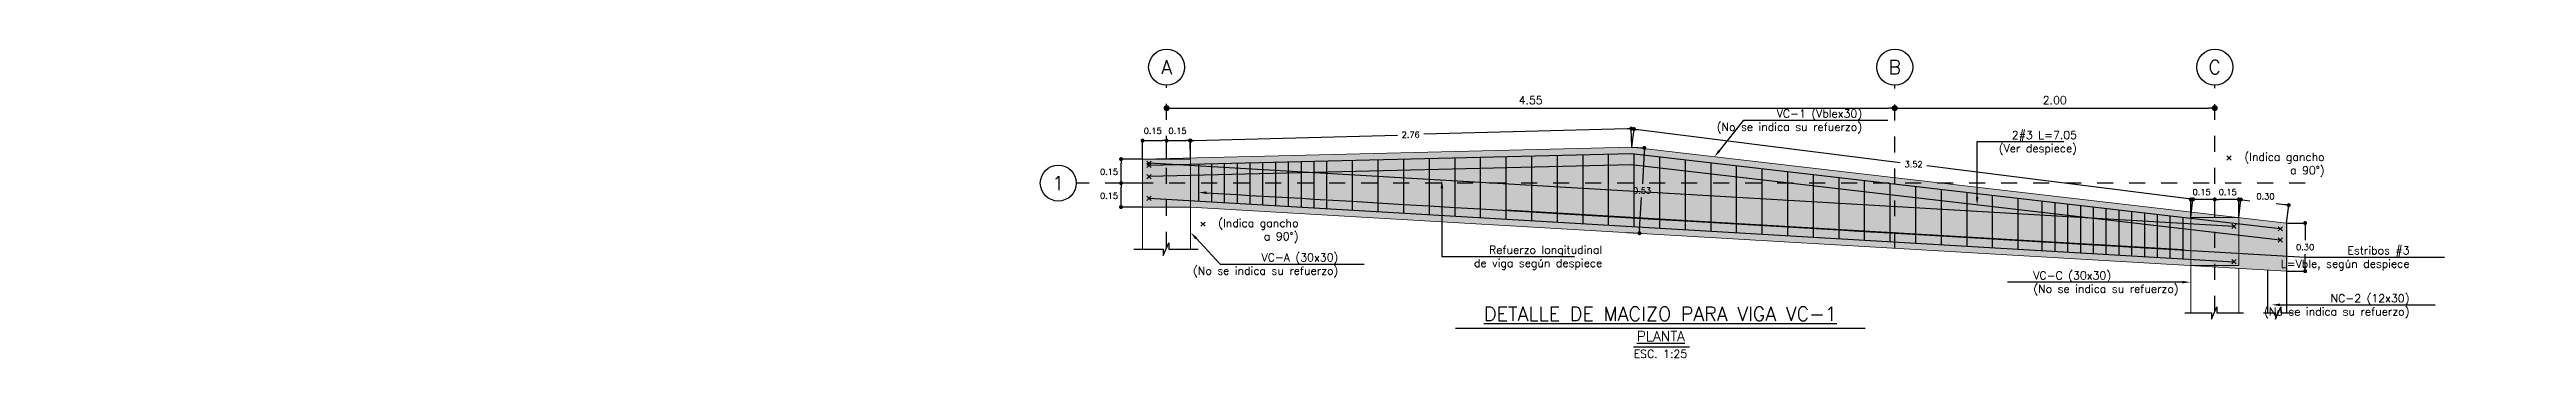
# Model space of a CAD drawing. Header units: millimetres. Extents: x -40 to 125, y -10 to 43.
# Drawn here: x 93.09 to 108.48, y 31.04 to 32.98 of the extents above; entities that cross this region are included whole.
import ezdxf
from ezdxf import colors
from ezdxf.entities.mleader import LeaderData, LeaderLine
from ezdxf.enums import TextEntityAlignment as Align
from ezdxf.math import Vec2, Vec3

# ---------------------------------------------------------------- set-up
doc = ezdxf.new("R2010")
doc.units = ezdxf.units.MM
doc.header["$LTSCALE"] = 0.01
doc.header["$PDMODE"] = 3
doc.linetypes.add('DASHDOT', pattern=[1, 0.5, -0.25, 0, -0.25])
for name, color, linetype in [('FC_CIRCULO DE EJES', 3, 'Continuous'), ('FC_COTAS', 1, 'Continuous'), ('FC_COTAS @ 25', 1, 'Continuous'), ('FC_COTAS EJES', 1, 'Continuous'), ('FC_COTAS EJES @ 25', 1, 'Continuous'), ('FC_EJES', 1, 'DASHDOT'), ('FC_ESTRIBOS', 3, 'Continuous'), ('FC_HATCH 254', 254, 'Continuous'), ('FC_HATCH COLUMNAS', 253, 'Continuous'), ('FC_LINEA CORTE', 1, 'Continuous'), ('FC_NERVIOS', 3, 'Continuous'), ('FC_R-140', 2, 'Continuous'), ('FC_R-175', 5, 'Continuous'), ('FC_R-200', 5, 'Continuous'), ('FC_R-60 @ 25', 11, 'Continuous'), ('FC_R-80', 11, 'Continuous'), ('FC_REFUERZO', 5, 'Continuous'), ('FC_REFUERZO 2', 1, 'Continuous')]:
    doc.layers.add(name, color=color, linetype=linetype)
doc.layers.add('FC_COLUMNAS', color=5, linetype='Continuous', lineweight=15)
doc.layers.add('FC_VIGAS', color=2, linetype='Continuous', lineweight=0)
doc.styles.add('FC_TEXT', font='romans.shx', dxfattribs={"height": 0.002})
doc.styles.add('FC_TEXT1', font='romans.shx')
doc.dimstyles.new('FC_COTAS', dxfattribs={"dimtxt": 0.0015, "dimasz": 0.001, "dimexe": 0, "dimexo": 0, "dimgap": 0.001, "dimtad": 1, "dimtih": 1, "dimtoh": 1, "dimzin": 0, "dimdsep": 46, "dimtxsty": 'FC_TEXT1', "dimblk": 'DOT', "dimcen": 0.09, "dimclrd": 256, "dimclre": 256, "dimclrt": 256, "dimadec": 0, "dimazin": 0, "dimtfac": 1, "dimtix": 1, "dimtmove": 2, "dimatfit": 3, "dimfxl": 1.002, "dimtolj": 1, "dimtzin": 0, "dimlwd": -1, "dimarcsym": 0})
doc.dimstyles.new('FC_COTAS EJES', dxfattribs={"dimtxt": 0.002, "dimasz": 0.0015, "dimexe": 0, "dimexo": 0, "dimgap": 0.001, "dimtad": 1, "dimtih": 1, "dimtoh": 1, "dimzin": 0, "dimdsep": 46, "dimtxsty": 'FC_TEXT1', "dimblk": 'DOT', "dimcen": 0.09, "dimclrd": 256, "dimclre": 256, "dimclrt": 256, "dimadec": 0, "dimazin": 0, "dimtfac": 1, "dimtix": 1, "dimtmove": 2, "dimatfit": 3, "dimfxl": 1.002, "dimtolj": 1, "dimtzin": 0, "dimlwd": -1, "dimarcsym": 0})

# ---------------------------------------------------------------- blocks, each defined once
blk = doc.blocks.new('_Dot')
at = {"color": 0, "linetype": 'ByBlock', "lineweight": -2}
blk.add_line((-0.5, 0), (-1, 0), dxfattribs=at)
at = {"color": 0, "linetype": 'ByBlock', "const_width": 0.5}
blk.add_lwpolyline([(-0.25, 0, 1), (0.25, 0, 1)], format="xyb", close=True, dxfattribs=at)
blk = doc.blocks.new('*D426')
at = {"layer": 'Defpoints', "color": 0, "ltscale": 0.6, "transparency": 16777216}
for p in [(99.786, 32.138), (99.921, 32.138), (99.921, 31.988)]:
    blk.add_point(p, dxfattribs=at)
at = {"layer": 'FC_COTAS', "lineweight": -2, "ltscale": 0.6, "transparency": 16777216}
for p, q in [((99.921, 32.138), (99.786, 32.138)), ((99.921, 31.988), (99.786, 31.988))]:
    blk.add_line(p, q, dxfattribs=at)
at = {"layer": 'FC_COTAS', "ltscale": 0.6, "transparency": 16777216}
blk.add_line((99.786, 32.013), (99.786, 32.113), dxfattribs=at)
at = {"layer": 'FC_COTAS', "ltscale": 0.6, "transparency": 16777216, "xscale": 0.025, "yscale": 0.025, "zscale": 0.025}
for p, rotation in [((99.786, 32.138), 90), ((99.786, 31.988), 270)]:
    blk.add_blockref('_Dot', p, dxfattribs=dict(at, rotation=rotation))
at = {"layer": 'FC_COTAS', "ltscale": 0.6, "transparency": 16777216, "insert": (99.711, 32.059), "char_height": 0.0375, "attachment_point": 5, "style": 'FC_TEXT1'}
blk.add_mtext('\\A1;0.15', dxfattribs=at)
blk = doc.blocks.new('*D425')
at = {"layer": 'Defpoints', "color": 0, "ltscale": 0.6, "transparency": 16777216}
for p in [(99.786, 32.288), (99.921, 32.288), (99.921, 32.138)]:
    blk.add_point(p, dxfattribs=at)
at = {"layer": 'FC_COTAS', "lineweight": -2, "ltscale": 0.6, "transparency": 16777216}
for p, q in [((99.921, 32.288), (99.786, 32.288)), ((99.921, 32.138), (99.786, 32.138))]:
    blk.add_line(p, q, dxfattribs=at)
at = {"layer": 'FC_COTAS', "ltscale": 0.6, "transparency": 16777216}
blk.add_line((99.786, 32.163), (99.786, 32.263), dxfattribs=at)
at = {"layer": 'FC_COTAS', "ltscale": 0.6, "transparency": 16777216, "xscale": 0.025, "yscale": 0.025, "zscale": 0.025}
for p, rotation in [((99.786, 32.288), 90), ((99.786, 32.138), 270)]:
    blk.add_blockref('_Dot', p, dxfattribs=dict(at, rotation=rotation))
at = {"layer": 'FC_COTAS', "ltscale": 0.6, "transparency": 16777216, "insert": (99.711, 32.209), "char_height": 0.0375, "attachment_point": 5, "style": 'FC_TEXT1'}
blk.add_mtext('\\A1;0.15', dxfattribs=at)
blk = doc.blocks.new('*D424')
at = {"layer": 'Defpoints', "color": 0, "ltscale": 0.6, "transparency": 16777216}
for p in [(100.071, 32.404), (99.921, 32.288), (100.071, 32.288)]:
    blk.add_point(p, dxfattribs=at)
at = {"layer": 'FC_COTAS', "lineweight": -2, "ltscale": 0.6, "transparency": 16777216}
for p, q in [((99.921, 32.288), (99.921, 32.404)), ((100.071, 32.288), (100.071, 32.404))]:
    blk.add_line(p, q, dxfattribs=at)
at = {"layer": 'FC_COTAS', "ltscale": 0.6, "transparency": 16777216}
blk.add_line((99.946, 32.404), (100.046, 32.404), dxfattribs=at)
at = {"layer": 'FC_COTAS', "ltscale": 0.6, "transparency": 16777216, "xscale": 0.025, "yscale": 0.025, "zscale": 0.025, "rotation": 180}
blk.add_blockref('_Dot', (99.921, 32.404), dxfattribs=at)
at = {"layer": 'FC_COTAS', "ltscale": 0.6, "transparency": 16777216, "xscale": 0.025, "yscale": 0.025, "zscale": 0.025}
blk.add_blockref('_Dot', (100.071, 32.404), dxfattribs=at)
at = {"layer": 'FC_COTAS', "ltscale": 0.6, "transparency": 16777216, "insert": (99.984, 32.465), "char_height": 0.0375, "attachment_point": 5, "style": 'FC_TEXT1'}
blk.add_mtext('\\A1;0.15', dxfattribs=at)
blk = doc.blocks.new('*D423')
at = {"layer": 'Defpoints', "color": 0, "ltscale": 0.6, "transparency": 16777216}
for p in [(100.221, 32.404), (100.071, 32.288), (100.221, 32.288)]:
    blk.add_point(p, dxfattribs=at)
at = {"layer": 'FC_COTAS', "lineweight": -2, "ltscale": 0.6, "transparency": 16777216}
for p, q in [((100.071, 32.288), (100.071, 32.404)), ((100.221, 32.288), (100.221, 32.404))]:
    blk.add_line(p, q, dxfattribs=at)
at = {"layer": 'FC_COTAS', "ltscale": 0.6, "transparency": 16777216}
blk.add_line((100.096, 32.404), (100.196, 32.404), dxfattribs=at)
at = {"layer": 'FC_COTAS', "ltscale": 0.6, "transparency": 16777216, "xscale": 0.025, "yscale": 0.025, "zscale": 0.025, "rotation": 180}
blk.add_blockref('_Dot', (100.071, 32.404), dxfattribs=at)
at = {"layer": 'FC_COTAS', "ltscale": 0.6, "transparency": 16777216, "xscale": 0.025, "yscale": 0.025, "zscale": 0.025}
blk.add_blockref('_Dot', (100.221, 32.404), dxfattribs=at)
at = {"layer": 'FC_COTAS', "ltscale": 0.6, "transparency": 16777216, "insert": (100.139, 32.465), "char_height": 0.0375, "attachment_point": 5, "style": 'FC_TEXT1'}
blk.add_mtext('\\A1;0.15', dxfattribs=at)
blk = doc.blocks.new('*D422')
at = {"layer": 'Defpoints', "color": 0, "ltscale": 0.6, "transparency": 16777216}
for p in [(102.975, 32.479), (102.978, 32.362), (100.221, 32.288)]:
    blk.add_point(p, dxfattribs=at)
at = {"layer": 'FC_COTAS', "ltscale": 0.6, "transparency": 16777216}
for p, q in [((102.95, 32.478), (101.678, 32.444)), ((100.242, 32.405), (101.514, 32.439))]:
    blk.add_line(p, q, dxfattribs=at)
at = {"layer": 'FC_COTAS', "lineweight": -2, "ltscale": 0.6, "transparency": 16777216}
for p, q in [((102.978, 32.362), (102.975, 32.479)), ((100.221, 32.288), (100.217, 32.404))]:
    blk.add_line(p, q, dxfattribs=at)
at = {"layer": 'FC_COTAS', "ltscale": 0.6, "transparency": 16777216, "xscale": 0.025, "yscale": 0.025, "zscale": 0.025}
for p, rotation in [((102.975, 32.479), 1.546027112515718), ((100.217, 32.404), 181.5460271125157)]:
    blk.add_blockref('_Dot', p, dxfattribs=dict(at, rotation=rotation))
at = {"layer": 'FC_COTAS', "ltscale": 0.6, "transparency": 16777216, "insert": (101.596, 32.441), "char_height": 0.0375, "attachment_point": 5, "style": 'FC_TEXT1'}
blk.add_mtext('\\A1;2.76', dxfattribs=at)
blk = doc.blocks.new('*D421')
at = {"layer": 'Defpoints', "color": 0, "ltscale": 0.6, "transparency": 16777216}
for p in [(102.978, 32.362), (106.485, 32.036), (106.471, 31.922)]:
    blk.add_point(p, dxfattribs=at)
at = {"layer": 'FC_COTAS', "lineweight": -2, "ltscale": 0.6, "transparency": 16777216}
for p, q in [((102.978, 32.362), (102.992, 32.476)), ((106.471, 31.922), (106.485, 32.036))]:
    blk.add_line(p, q, dxfattribs=at)
at = {"layer": 'FC_COTAS', "ltscale": 0.6, "transparency": 16777216}
for p, q in [((103.017, 32.473), (104.656, 32.267)), ((106.46, 32.04), (104.821, 32.246))]:
    blk.add_line(p, q, dxfattribs=at)
at = {"layer": 'FC_COTAS', "ltscale": 0.6, "transparency": 16777216, "xscale": 0.025, "yscale": 0.025, "zscale": 0.025}
for p, rotation in [((102.992, 32.476), 172.8183313335483), ((106.485, 32.036), 352.8183313335483)]:
    blk.add_blockref('_Dot', p, dxfattribs=dict(at, rotation=rotation))
at = {"layer": 'FC_COTAS', "ltscale": 0.6, "transparency": 16777216, "insert": (104.739, 32.256), "char_height": 0.0375, "attachment_point": 5, "style": 'FC_TEXT1'}
blk.add_mtext('\\A1;3.52', dxfattribs=at)
blk = doc.blocks.new('*D420')
at = {"layer": 'Defpoints', "color": 0, "ltscale": 0.6, "transparency": 16777216}
for p in [(106.621, 32.036), (106.621, 31.922), (106.771, 31.922)]:
    blk.add_point(p, dxfattribs=at)
at = {"layer": 'FC_COTAS', "lineweight": -2, "ltscale": 0.6, "transparency": 16777216}
for p, q in [((106.621, 31.922), (106.621, 32.036)), ((106.771, 31.922), (106.771, 32.036))]:
    blk.add_line(p, q, dxfattribs=at)
at = {"layer": 'FC_COTAS', "ltscale": 0.6, "transparency": 16777216}
blk.add_line((106.746, 32.036), (106.646, 32.036), dxfattribs=at)
at = {"layer": 'FC_COTAS', "ltscale": 0.6, "transparency": 16777216, "xscale": 0.025, "yscale": 0.025, "zscale": 0.025, "rotation": 180}
blk.add_blockref('_Dot', (106.621, 32.036), dxfattribs=at)
at = {"layer": 'FC_COTAS', "ltscale": 0.6, "transparency": 16777216, "xscale": 0.025, "yscale": 0.025, "zscale": 0.025}
blk.add_blockref('_Dot', (106.771, 32.036), dxfattribs=at)
at = {"layer": 'FC_COTAS', "ltscale": 0.6, "transparency": 16777216, "insert": (106.702, 32.082), "char_height": 0.0375, "attachment_point": 5, "style": 'FC_TEXT1'}
blk.add_mtext('\\A1;0.15', dxfattribs=at)
blk = doc.blocks.new('*D419')
at = {"layer": 'Defpoints', "color": 0, "ltscale": 0.6, "transparency": 16777216}
for p in [(106.471, 32.036), (106.471, 31.922), (106.621, 31.922)]:
    blk.add_point(p, dxfattribs=at)
at = {"layer": 'FC_COTAS', "lineweight": -2, "ltscale": 0.6, "transparency": 16777216}
for p, q in [((106.471, 31.922), (106.471, 32.036)), ((106.621, 31.922), (106.621, 32.036))]:
    blk.add_line(p, q, dxfattribs=at)
at = {"layer": 'FC_COTAS', "ltscale": 0.6, "transparency": 16777216}
blk.add_line((106.596, 32.036), (106.496, 32.036), dxfattribs=at)
at = {"layer": 'FC_COTAS', "ltscale": 0.6, "transparency": 16777216, "xscale": 0.025, "yscale": 0.025, "zscale": 0.025, "rotation": 180}
blk.add_blockref('_Dot', (106.471, 32.036), dxfattribs=at)
at = {"layer": 'FC_COTAS', "ltscale": 0.6, "transparency": 16777216, "xscale": 0.025, "yscale": 0.025, "zscale": 0.025}
blk.add_blockref('_Dot', (106.621, 32.036), dxfattribs=at)
at = {"layer": 'FC_COTAS', "ltscale": 0.6, "transparency": 16777216, "insert": (106.539, 32.082), "char_height": 0.0375, "attachment_point": 5, "style": 'FC_TEXT1'}
blk.add_mtext('\\A1;0.15', dxfattribs=at)
blk = doc.blocks.new('*D418')
at = {"layer": 'Defpoints', "color": 0, "ltscale": 0.6, "transparency": 16777216}
for p in [(106.771, 31.922), (107.07, 31.888), (107.083, 32)]:
    blk.add_point(p, dxfattribs=at)
at = {"layer": 'FC_COTAS', "lineweight": -2, "ltscale": 0.6, "transparency": 16777216}
for p, q in [((106.771, 31.922), (106.784, 32.035)), ((107.07, 31.888), (107.083, 32))]:
    blk.add_line(p, q, dxfattribs=at)
at = {"layer": 'FC_COTAS', "ltscale": 0.6, "transparency": 16777216}
for p, q in [((106.808, 32.032), (106.84, 32.028)), ((107.059, 32.003), (107.005, 32.009))]:
    blk.add_line(p, q, dxfattribs=at)
at = {"layer": 'FC_COTAS', "ltscale": 0.6, "transparency": 16777216, "xscale": 0.025, "yscale": 0.025, "zscale": 0.025}
for p, rotation in [((106.784, 32.035), 173.4201966135712), ((107.083, 32), 353.4201966135712)]:
    blk.add_blockref('_Dot', p, dxfattribs=dict(at, rotation=rotation))
at = {"layer": 'FC_COTAS', "ltscale": 0.6, "transparency": 16777216, "insert": (106.938, 32.055), "char_height": 0.0375, "attachment_point": 5, "style": 'FC_TEXT1'}
blk.add_mtext('\\A1;0.30', dxfattribs=at)
blk = doc.blocks.new('*D417')
at = {"layer": 'Defpoints', "color": 0, "ltscale": 0.6, "transparency": 16777216}
for p in [(107.07, 31.888), (107.186, 31.888), (107.07, 31.587)]:
    blk.add_point(p, dxfattribs=at)
at = {"layer": 'FC_COTAS', "lineweight": -2, "ltscale": 0.6, "transparency": 16777216}
for p, q in [((107.07, 31.888), (107.186, 31.888)), ((107.07, 31.587), (107.186, 31.587))]:
    blk.add_line(p, q, dxfattribs=at)
at = {"layer": 'FC_COTAS', "ltscale": 0.6, "transparency": 16777216}
for p, q in [((107.186, 31.863), (107.186, 31.781)), ((107.186, 31.612), (107.186, 31.694))]:
    blk.add_line(p, q, dxfattribs=at)
at = {"layer": 'FC_COTAS', "ltscale": 0.6, "transparency": 16777216, "xscale": 0.025, "yscale": 0.025, "zscale": 0.025}
for p, rotation in [((107.186, 31.888), 90), ((107.186, 31.587), 270)]:
    blk.add_blockref('_Dot', p, dxfattribs=dict(at, rotation=rotation))
at = {"layer": 'FC_COTAS', "ltscale": 0.6, "transparency": 16777216, "insert": (107.186, 31.737), "char_height": 0.0375, "attachment_point": 5, "style": 'FC_TEXT1'}
blk.add_mtext('\\A1;0.30', dxfattribs=at)
blk = doc.blocks.new('FC_B_Eje')
at = {"layer": 'FC_CIRCULO DE EJES', "ltscale": 1.5}
blk.add_circle((0, 0), 0.0045, dxfattribs=at)
at = {"ltscale": 1.5, "style": 'FC_TEXT1'}
blk.add_attdef('EJE', text='', height=0.0035, dxfattribs=at).set_placement((0, 0), align=Align.MIDDLE_CENTER)
blk = doc.blocks.new('*D427')
at = {"layer": 'Defpoints', "color": 0, "ltscale": 0.6, "transparency": 16777216}
for p in [(100.071, 32.607), (104.621, 32.607), (104.621, 32.607)]:
    blk.add_point(p, dxfattribs=at)
at = {"layer": 'FC_COTAS EJES', "ltscale": 0.6, "transparency": 16777216}
blk.add_line((100.108, 32.607), (104.583, 32.607), dxfattribs=at)
at = {"layer": 'FC_COTAS EJES', "ltscale": 0.6, "transparency": 16777216, "xscale": 0.0375, "yscale": 0.0375, "zscale": 0.0375, "rotation": 180}
blk.add_blockref('_Dot', (100.071, 32.607), dxfattribs=at)
at = {"layer": 'FC_COTAS EJES', "ltscale": 0.6, "transparency": 16777216, "xscale": 0.0375, "yscale": 0.0375, "zscale": 0.0375}
blk.add_blockref('_Dot', (104.621, 32.607), dxfattribs=at)
at = {"layer": 'FC_COTAS EJES', "ltscale": 0.6, "transparency": 16777216, "insert": (102.346, 32.657), "char_height": 0.05, "attachment_point": 5, "style": 'FC_TEXT1'}
blk.add_mtext('\\A1;4.55', dxfattribs=at)
blk = doc.blocks.new('*D428')
at = {"layer": 'Defpoints', "color": 0, "ltscale": 0.6, "transparency": 16777216}
for p in [(104.621, 32.607), (106.621, 32.612), (106.621, 32.607)]:
    blk.add_point(p, dxfattribs=at)
at = {"layer": 'FC_COTAS EJES', "ltscale": 0.6, "transparency": 16777216}
blk.add_line((104.658, 32.607), (106.583, 32.607), dxfattribs=at)
at = {"layer": 'FC_COTAS EJES', "lineweight": -2, "ltscale": 0.6, "transparency": 16777216}
blk.add_line((106.621, 32.612), (106.621, 32.607), dxfattribs=at)
at = {"layer": 'FC_COTAS EJES', "ltscale": 0.6, "transparency": 16777216, "xscale": 0.0375, "yscale": 0.0375, "zscale": 0.0375, "rotation": 180}
blk.add_blockref('_Dot', (104.621, 32.607), dxfattribs=at)
at = {"layer": 'FC_COTAS EJES', "ltscale": 0.6, "transparency": 16777216, "xscale": 0.0375, "yscale": 0.0375, "zscale": 0.0375}
blk.add_blockref('_Dot', (106.621, 32.607), dxfattribs=at)
at = {"layer": 'FC_COTAS EJES', "ltscale": 0.6, "transparency": 16777216, "insert": (105.621, 32.657), "char_height": 0.05, "attachment_point": 5, "style": 'FC_TEXT1'}
blk.add_mtext('\\A1;2.00', dxfattribs=at)
blk = doc.blocks.new('*U429')
at = {"layer": 'FC_LINEA CORTE'}
blk.add_lwpolyline([(-0.00806, 0), (-0.00067, 0), (-0.00067, -0.00157), (0.00067, 0.00157), (0.00067, 0), (0.00806, 0)], dxfattribs=at)
blk = doc.blocks.new('*U431')
at = {"layer": 'FC_LINEA CORTE'}
blk.add_lwpolyline([(-0.00731, 0), (-0.00067, 0), (-0.00067, -0.00157), (0.00067, 0.00157), (0.00067, 0), (0.00731, 0)], dxfattribs=at)
blk = doc.blocks.new('*U430')
at = {"layer": 'FC_LINEA CORTE'}
blk.add_lwpolyline([(-0.0037, 0), (-0.00067, 0), (-0.00067, -0.00157), (0.00067, 0.00157), (0.00067, 0), (0.0037, 0)], dxfattribs=at)
blk = doc.blocks.new('*U580')
at = {"layer": 'FC_R-140', "color": 4, "ltscale": 1.5}
blk.add_lwpolyline([(-0.00666, -0.00466), (0.00726, -0.00466)], dxfattribs=at)
at = {"layer": 'FC_R-200', "color": 4, "ltscale": 1.5}
blk.add_lwpolyline([(-0.05119, 0), (0.05119, 0)], dxfattribs=at)
at = {"layer": 'FC_R-140', "ltscale": 1.5, "style": 'FC_TEXT1'}
blk.add_attdef('%%UNIVEL', text='', height=0.0025, dxfattribs=at).set_placement((0.00013, -0.002), align=Align.MIDDLE_CENTER)
at = {"layer": 'FC_R-200', "ltscale": 1.5, "style": 'FC_TEXT1'}
blk.add_attdef('%%UTÍTULO', text='', height=0.0035, dxfattribs=at).set_placement((0.00001, 0.00366), align=Align.MIDDLE_CENTER)
at = {"layer": 'FC_R-80', "ltscale": 1.5, "style": 'FC_TEXT'}
blk.add_attdef('ESCALA', text='', height=0.002, dxfattribs=at).set_placement((-0.00666, -0.00538), align=Align.TOP_LEFT)
blk = doc.blocks.new('*D584')
at = {"layer": 'Defpoints', "color": 0, "ltscale": 0.6, "transparency": 16777216}
for p in [(102.978, 32.362), (103.057, 32.358), (102.947, 31.828)]:
    blk.add_point(p, dxfattribs=at)
at = {"layer": 'FC_COTAS', "lineweight": -2, "ltscale": 0.6, "transparency": 16777216}
for p, q in [((102.978, 32.362), (103.057, 32.358)), ((102.947, 31.828), (103.026, 31.824))]:
    blk.add_line(p, q, dxfattribs=at)
at = {"layer": 'FC_COTAS', "ltscale": 0.6, "transparency": 16777216}
for p, q in [((103.056, 32.333), (103.044, 32.134)), ((103.027, 31.849), (103.039, 32.047))]:
    blk.add_line(p, q, dxfattribs=at)
at = {"layer": 'FC_COTAS', "ltscale": 0.6, "transparency": 16777216, "xscale": 0.025, "yscale": 0.025, "zscale": 0.025}
for p, rotation in [((103.057, 32.358), 86.65145543229144), ((103.026, 31.824), 266.6514554322915)]:
    blk.add_blockref('_Dot', p, dxfattribs=dict(at, rotation=rotation))
at = {"layer": 'FC_COTAS', "ltscale": 0.6, "transparency": 16777216, "insert": (103.042, 32.091), "char_height": 0.0375, "attachment_point": 5, "style": 'FC_TEXT1'}
blk.add_mtext('\\A1;0.53', dxfattribs=at)

msp = doc.modelspace()

# ---------------------------------------------------------------- hatches: boundary and pattern name
at = {"layer": 'FC_HATCH 254', "ltscale": 0.6}
h = msp.add_hatch(color=256, dxfattribs=at)
h.dxf.hatch_style = 1
h.paths.add_polyline_path([(106.471, 31.922), (106.771, 31.922), (106.771, 31.922), (102.978, 32.362), (99.921, 32.288), (100.221, 32.288), (100.221, 31.988), (106.471, 31.622)])
h = msp.add_hatch(color=256, dxfattribs=at)
h.dxf.hatch_style = 1
h.paths.add_polyline_path([(107.07, 31.888), (106.771, 31.922), (106.771, 31.622), (106.471, 31.622), (107.07, 31.587)])
at = {"layer": 'FC_HATCH COLUMNAS', "ltscale": 0.6}
h = msp.add_hatch(color=256, dxfattribs=at)
h.dxf.hatch_style = 1
h.paths.add_polyline_path([(99.921, 32.288), (100.221, 32.288), (100.221, 31.988), (99.921, 31.988)])
h = msp.add_hatch(color=256, dxfattribs=at)
h.dxf.hatch_style = 1
h.paths.add_polyline_path([(106.771, 31.922), (106.471, 31.922), (106.471, 31.622), (106.771, 31.622)])

# ---------------------------------------------------------------- linework, layer by layer
at = {"layer": 'FC_COLUMNAS', "ltscale": 0.6}
for points in [[(99.921, 32.288), (100.221, 32.288), (100.221, 31.988), (99.921, 31.988)], [(106.771, 31.922), (106.471, 31.922), (106.471, 31.622), (106.771, 31.622)]]:
    msp.add_lwpolyline(points, close=True, dxfattribs=at)
at = {"layer": 'FC_EJES', "ltscale": 0.6}
for points in [[(100.071, 31.734), (100.071, 32.751)], [(104.621, 31.73), (104.621, 32.751)], [(106.621, 31.333), (106.621, 32.751)], [(107.186, 32.138), (99.507, 32.138)]]:
    msp.add_lwpolyline(points, dxfattribs=at)
at = {"layer": 'FC_ESTRIBOS', "ltscale": 0.6}
for points in [[(102.831, 32.319), (102.831, 31.875)], [(102.991, 32.321), (102.991, 31.866)], [(100.271, 32.256), (100.271, 32.025)], [(100.351, 32.258), (100.351, 32.02)], [(100.431, 32.26), (100.431, 32.016)], [(100.511, 32.262), (100.511, 32.011)], [(100.591, 32.264), (100.591, 32.006)], [(100.671, 32.266), (100.671, 32.002)], [(100.751, 32.268), (100.751, 31.997)], [(100.831, 32.27), (100.831, 31.992)], [(100.911, 32.272), (100.911, 31.988)], [(100.991, 32.274), (100.991, 31.983)], [(101.071, 32.276), (101.071, 31.978)], [(101.231, 32.276), (101.231, 31.969)], [(101.391, 32.284), (101.391, 31.959)], [(101.551, 32.288), (101.551, 31.95)], [(101.711, 32.291), (101.711, 31.941)], [(101.871, 32.295), (101.871, 31.931)], [(102.031, 32.299), (102.031, 31.922)], [(102.191, 32.303), (102.191, 31.913)], [(102.351, 32.307), (102.351, 31.903)], [(102.511, 32.311), (102.511, 31.894)], [(102.671, 32.315), (102.671, 31.885)], [(103.151, 32.302), (103.151, 31.856)], [(103.311, 32.283), (103.311, 31.847)], [(103.471, 32.265), (103.471, 31.838)], [(103.631, 32.246), (103.631, 31.828)], [(103.791, 32.228), (103.791, 31.819)], [(103.951, 32.209), (103.951, 31.81)], [(104.111, 32.191), (104.111, 31.8)], [(104.271, 32.172), (104.271, 31.791)], [(104.431, 32.153), (104.431, 31.782)], [(104.591, 32.135), (104.591, 31.772)], [(104.751, 32.116), (104.751, 31.763)], [(104.911, 32.098), (104.911, 31.754)], [(105.071, 32.079), (105.071, 31.744)], [(105.231, 32.061), (105.231, 31.735)], [(105.391, 32.042), (105.391, 31.725)], [(105.541, 32.025), (105.541, 31.717)], [(105.621, 32.015), (105.621, 31.712)], [(105.701, 32.006), (105.701, 31.707)], [(105.781, 31.997), (105.781, 31.703)], [(105.861, 31.988), (105.861, 31.698)], [(105.941, 31.978), (105.941, 31.693)], [(106.021, 31.969), (106.021, 31.689)], [(106.101, 31.96), (106.101, 31.684)], [(106.181, 31.951), (106.181, 31.679)], [(106.261, 31.941), (106.261, 31.675)], [(106.341, 31.932), (106.341, 31.67)], [(106.421, 31.923), (106.421, 31.665)]]:
    msp.add_lwpolyline(points, dxfattribs=at)
at = {"layer": 'FC_NERVIOS', "ltscale": 0.6}
for p, q in [((107.07, 31.888), (107.07, 31.587)), ((107.07, 31.888), (107.07, 31.325)), ((106.95, 31.594), (106.95, 31.325))]:
    msp.add_line(p, q, dxfattribs=at)
at = {"layer": 'FC_REFUERZO', "ltscale": 0.6}
msp.add_line((99.961, 32.043), (106.741, 31.646), dxfattribs=at)
for points in [[(107.03, 31.852), (102.976, 32.322), (99.961, 32.249)], [(106.741, 31.866), (99.961, 32.263)], [(107.03, 31.781), (102.973, 32.252), (99.961, 32.179)]]:
    msp.add_lwpolyline(points, dxfattribs=at)
at = {"layer": 'FC_REFUERZO 2', "ltscale": 0.9}
for p, q in [((99.947, 32.276), (99.974, 32.25)), ((99.974, 32.276), (99.947, 32.25)), ((99.947, 32.262), (99.974, 32.235)), ((99.974, 32.262), (99.947, 32.235)), ((99.974, 32.192), (99.947, 32.165)), ((99.947, 32.192), (99.974, 32.165)), ((106.724, 32.308), (106.697, 32.281)), ((106.697, 32.308), (106.724, 32.281)), ((99.974, 32.056), (99.947, 32.03)), ((99.947, 32.056), (99.974, 32.03)), ((100.311, 31.894), (100.284, 31.868)), ((100.284, 31.894), (100.311, 31.868)), ((106.754, 31.88), (106.727, 31.853)), ((106.727, 31.88), (106.754, 31.853)), ((107.044, 31.865), (107.017, 31.839)), ((107.017, 31.865), (107.044, 31.839)), ((107.044, 31.795), (107.017, 31.768)), ((107.017, 31.795), (107.044, 31.768)), ((106.754, 31.66), (106.727, 31.633)), ((106.727, 31.66), (106.754, 31.633))]:
    msp.add_line(p, q, dxfattribs=at)
at = {"layer": 'FC_VIGAS', "ltscale": 0.6}
for p, q in [((99.921, 31.725), (99.921, 31.988)), ((100.221, 31.988), (107.07, 31.587)), ((100.221, 31.725), (100.221, 31.988)), ((106.471, 31.325), (106.471, 31.622)), ((106.771, 31.325), (106.771, 31.605))]:
    msp.add_line(p, q, dxfattribs=at)
msp.add_lwpolyline([(107.07, 31.888), (102.978, 32.362), (99.921, 32.288)], dxfattribs=at)

# ---------------------------------------------------------------- block references
at = {"layer": 'FC_LINEA CORTE', "xscale": 25, "yscale": 25, "zscale": 25}
for name, p in [('*U429', (100.067, 31.725)), ('*U431', (106.617, 31.325)), ('*U430', (107.018, 31.325))]:
    msp.add_blockref(name, p, dxfattribs=at)
at = {"layer": 'FC_R-175'}
ref = msp.add_blockref('FC_B_Eje', (100.071, 32.864), dxfattribs=dict(at, xscale=25, yscale=25, zscale=25))
ref.add_attrib('EJE', 'A', dxfattribs={"layer": '0', "color": 0, "ltscale": 1.5, "height": 0.0875, "style": 'FC_TEXT1'}).set_placement((100.071, 32.864), align=Align.MIDDLE_CENTER)
ref = msp.add_blockref('FC_B_Eje', (104.621, 32.864), dxfattribs=dict(at, xscale=25, yscale=25, zscale=25))
ref.add_attrib('EJE', 'B', dxfattribs={"layer": '0', "color": 0, "ltscale": 1.5, "height": 0.0875, "style": 'FC_TEXT1'}).set_placement((104.621, 32.864), align=Align.MIDDLE_CENTER)
ref = msp.add_blockref('FC_B_Eje', (106.621, 32.864), dxfattribs=dict(at, xscale=25, yscale=25, zscale=25))
ref.add_attrib('EJE', 'C', dxfattribs={"layer": '0', "color": 0, "ltscale": 1.5, "height": 0.0875, "style": 'FC_TEXT1'}).set_placement((106.621, 32.864), align=Align.MIDDLE_CENTER)
ref = msp.add_blockref('FC_B_Eje', (99.394, 32.138), dxfattribs=dict(at, xscale=25, yscale=25, zscale=25))
ref.add_attrib('EJE', '1', dxfattribs={"layer": '0', "color": 0, "ltscale": 1.5, "height": 0.0875, "style": 'FC_TEXT1'}).set_placement((99.394, 32.138), align=Align.MIDDLE_CENTER)
at = {"layer": 'FC_R-200', "ltscale": 1.5, "xscale": 25, "yscale": 25, "zscale": 25}
msp.add_blockref('*U580', (103.156, 31.229), dxfattribs=at).add_auto_attribs({'%%UTÍTULO': '%%UDETALLE DE MACIZO PARA VIGA VC-1', '%%UNIVEL': '%%UPLANTA', 'ESCALA': 'ESC. 1:25'})

# ---------------------------------------------------------------- texts
at = {"layer": 'FC_R-60 @ 25', "char_height": 0.05, "attachment_point": 6, "style": 'FC_TEXT'}
for insert in [(107.308, 32.252), (100.895, 31.838)]:
    msp.add_mtext('(Indica gancho \\Pa 90°)', dxfattribs=dict(at, insert=insert))

# ---------------------------------------------------------------- dimensions: what is measured, and where the dimension line sits
at = {"layer": 'FC_COTAS @ 25', "ltscale": 0.6}
for base, p1, p2, angle, picture, middle, dimtype in [((100.071, 32.404), (99.921, 32.288), (100.071, 32.288), 0, '*D424', (99.984, 32.465), 129), ((99.786, 32.288), (99.921, 32.138), (99.921, 32.288), 90, '*D425', (99.711, 32.209), 128), ((99.786, 32.138), (99.921, 31.988), (99.921, 32.138), 90, '*D426', (99.711, 32.059), 128), ((106.471, 32.036), (106.621, 31.922), (106.471, 31.922), 180, '*D419', (106.539, 32.082), 129), ((106.621, 32.036), (106.771, 31.922), (106.621, 31.922), 180, '*D420', (106.702, 32.082), 129), ((107.083, 32), (106.771, 31.922), (107.07, 31.888), 353.4202, '*D418', (106.938, 32.055), 129)]:
    dim = msp.add_linear_dim(base=base, p1=p1, p2=p2, angle=angle, dimstyle='FC_COTAS', override={"dimscale": 25, "dimtix": 1, "dimtofl": 1, "dimtmove": 2, "dimatfit": 3}, dxfattribs=at)
    dim.commit()
    dim.dimension.update_dxf_attribs({"geometry": picture, "text_midpoint": middle, "dimtype": dimtype})
dim = msp.add_linear_dim(base=(100.221, 32.404), p1=(100.071, 32.288), p2=(100.221, 32.288), dimstyle='FC_COTAS', override={"dimscale": 25, "dimtix": 1, "dimtofl": 1, "dimtmove": 2, "dimatfit": 3}, dxfattribs=at)
dim.commit()
dim.dimension.update_dxf_attribs({"geometry": '*D423', "text_midpoint": (100.139, 32.465), "dimtype": 128})
for p1, p2, distance, picture, middle in [((100.221, 32.288), (102.978, 32.362), 0.116, '*D422', (101.596, 32.441)), ((102.978, 32.362), (106.471, 31.922), 0.115, '*D421', (104.739, 32.256)), ((102.947, 31.828), (102.978, 32.362), -0.08, '*D584', (103.042, 32.091))]:
    dim = msp.add_aligned_dim(p1=p1, p2=p2, distance=distance, dimstyle='FC_COTAS', override={"dimscale": 25, "dimtix": 1, "dimtofl": 1, "dimtmove": 2, "dimatfit": 3}, dxfattribs=at)
    dim.commit()
    dim.dimension.update_dxf_attribs({"geometry": picture, "text_midpoint": middle})
dim = msp.add_linear_dim(base=(107.186, 31.888), p1=(107.07, 31.587), p2=(107.07, 31.888), angle=90, dimstyle='FC_COTAS', override={"dimscale": 25, "dimtix": 1, "dimtofl": 1, "dimtmove": 2, "dimatfit": 3}, dxfattribs=at)
dim.commit()
dim.dimension.update_dxf_attribs({"geometry": '*D417', "text_midpoint": (107.186, 31.737)})
at = {"layer": 'FC_COTAS EJES @ 25', "ltscale": 0.6}
for base, p1, p2, picture, middle in [((104.621, 32.607), (100.071, 32.607), (104.621, 32.607), '*D427', (102.346, 32.657)), ((106.621, 32.607), (104.621, 32.607), (106.621, 32.612), '*D428', (105.621, 32.657))]:
    dim = msp.add_linear_dim(base=base, p1=p1, p2=p2, dimstyle='FC_COTAS EJES', override={"dimscale": 25, "dimtix": 1, "dimtofl": 1, "dimtmove": 2, "dimatfit": 3}, dxfattribs=at)
    dim.commit()
    dim.dimension.update_dxf_attribs({"geometry": picture, "text_midpoint": middle})

# ---------------------------------------------------------------- leaders
at = {"layer": 'FC_COTAS @ 25', "ltscale": 0.6}
ml = msp.add_multileader_mtext('Standard', dxfattribs=at)
ml.set_content('VC-1 (Vblex30)\\P(No se indica su refuerzo)', color=11, style='FC_TEXT1')
ml.set_leader_properties()
ml.build(insert=Vec2(0, 0))
ml.multileader.update_dxf_attribs({"text_left_attachment_type": 6, "text_right_attachment_type": 6, "dogleg_length": 0.008, "arrow_head_size": 0.05, "scale": 25})
ctx = ml.context
ctx.base_point, ctx.scale, ctx.char_height, ctx.arrow_head_size, ctx.landing_gap_size, ctx.plane_origin = Vec3(103.744, 32.531), 25, 0.05, 0.05, 0.025, Vec3(103.658, 33.056)
ctx.left_attachment, ctx.right_attachment, ctx.text_align_type = 6, 6, 2
notes = []
notes.append((ctx, [(0, (1, 1, 0), (103.679, 32.531), (1, 0), 0.0651, [(0, [(103.494, 32.302)], 0, [])])]))
ctx.mtext.insert, ctx.mtext.width, ctx.mtext.alignment, ctx.mtext.flow_direction = Vec3(104.417, 32.598), 0.79823, 3, 5
ml = msp.add_multileader_mtext('Standard', dxfattribs=at)
ml.set_content('2#3 L=7.05  \\P(Ver despiece)', color=11, style='FC_TEXT1')
ml.set_leader_properties()
ml.build(insert=Vec2(0, 0))
ml.multileader.update_dxf_attribs({"text_left_attachment_type": 6, "text_right_attachment_type": 6, "dogleg_length": 0.008, "arrow_head_size": 0.05, "scale": 25})
ctx = ml.context
ctx.base_point, ctx.scale, ctx.char_height, ctx.arrow_head_size, ctx.landing_gap_size, ctx.plane_origin = Vec3(105.199, 32.398), 25, 0.05, 0.05, 0.025, Vec3(105.136, 32.01)
ctx.left_attachment, ctx.right_attachment, ctx.text_align_type = 6, 6, 2
notes.append((ctx, [(0, (1, 1, 0), (105.136, 32.398), (1, 0), 0.0636, [(1, [(105.136, 32.001), (105.136, 32.072)], 0, [])])]))
ctx.mtext.insert, ctx.mtext.alignment, ctx.mtext.flow_direction = Vec3(105.76, 32.464), 3, 5
ml = msp.add_multileader_mtext('Standard', dxfattribs=at)
ml.set_content('Estribos #3  \\PL=Vble, según despiece', color=11, style='FC_TEXT1')
ml.set_leader_properties()
ml.build(insert=Vec2(0, 0))
ml.multileader.update_dxf_attribs({"text_left_attachment_type": 6, "text_right_attachment_type": 6, "dogleg_length": 0.008, "arrow_head_size": 0.05, "scale": 25})
ctx = ml.context
ctx.base_point, ctx.scale, ctx.char_height, ctx.arrow_head_size, ctx.landing_gap_size, ctx.plane_origin = Vec3(107.286, 31.675), 25, 0.05, 0.05, 0.025, Vec3(100.261, 32.08)
ctx.left_attachment, ctx.right_attachment, ctx.text_align_type = 6, 6, 2
notes.append((ctx, [(0, (1, 1, 0), (107.186, 31.675), (1, 0), 0.101, [(50, [(100.271, 32.08), (100.351, 32.076), (100.431, 32.071), (100.511, 32.066), (100.591, 32.061), (100.671, 32.057), (100.751, 32.052), (100.831, 32.047), (100.911, 32.043), (100.991, 32.038), (101.071, 32.033), (101.231, 32.024), (101.391, 32.015), (101.551, 32.005), (101.711, 31.996), (101.871, 31.986), (102.031, 31.977), (103.151, 31.911), (103.311, 31.902), (103.471, 31.893), (103.631, 31.883), (103.791, 31.874), (103.951, 31.864), (104.111, 31.855), (104.271, 31.846), (104.431, 31.836), (104.591, 31.827), (104.751, 31.818), (104.911, 31.808), (105.071, 31.799), (105.231, 31.79), (105.391, 31.78), (105.541, 31.771), (105.621, 31.767), (105.701, 31.762), (105.781, 31.757), (106.421, 31.72), (105.861, 31.753), (105.941, 31.748), (106.021, 31.743), (106.101, 31.739), (106.181, 31.734), (106.261, 31.729), (106.341, 31.725), (106.421, 31.72), (102.191, 31.968), (102.351, 31.958), (102.511, 31.949), (102.671, 31.94), (102.831, 31.93), (102.991, 31.921)], 0, [])])]))
ctx.mtext.insert, ctx.mtext.width, ctx.mtext.alignment, ctx.mtext.flow_direction = Vec3(107.838, 31.742), 0.57995, 3, 5
ml = msp.add_multileader_mtext('Standard', dxfattribs=at)
ml.set_content('Refuerzo longitudinal\\Pde viga según despiece', color=11, style='FC_TEXT1')
ml.set_leader_properties()
ml.build(insert=Vec2(0, 0))
ml.multileader.update_dxf_attribs({"text_left_attachment_type": 6, "text_right_attachment_type": 6, "dogleg_length": 0.008, "arrow_head_size": 0.05, "scale": 25})
ctx = ml.context
ctx.base_point, ctx.scale, ctx.char_height, ctx.arrow_head_size, ctx.landing_gap_size, ctx.plane_origin = Vec3(101.856, 31.679), 25, 0.05, 0.05, 0.025, Vec3(101.791, 32.156)
ctx.left_attachment, ctx.right_attachment, ctx.text_align_type = 6, 6, 2
notes.append((ctx, [(0, (1, 1, 0), (101.791, 31.679), (1, 0), 0.0651, [(1, [(101.791, 32.156), (101.791, 31.936)], 0, [])])]))
ctx.mtext.insert, ctx.mtext.alignment, ctx.mtext.flow_direction = Vec3(102.793, 31.746), 3, 5
ml = msp.add_multileader_mtext('Standard', dxfattribs=at)
ml.set_content('VC-A (30x30)\\P(No se indica su refuerzo)', color=11, style='FC_TEXT1')
ml.set_leader_properties()
ml.build(insert=Vec2(0, 0))
ml.multileader.update_dxf_attribs({"text_left_attachment_type": 6, "text_right_attachment_type": 6, "dogleg_length": 0.008, "arrow_head_size": 0.05, "scale": 25})
ctx = ml.context
ctx.base_point, ctx.scale, ctx.char_height, ctx.arrow_head_size, ctx.landing_gap_size, ctx.plane_origin = Vec3(100.471, 31.631), 25, 0.05, 0.05, 0.025, Vec3(100.385, 32.156)
ctx.left_attachment, ctx.right_attachment, ctx.text_align_type = 6, 6, 2
notes.append((ctx, [(0, (1, 1, 0), (100.406, 31.631), (1, 0), 0.0651, [(0, [(100.221, 31.829)], 0, [])])]))
ctx.mtext.insert, ctx.mtext.width, ctx.mtext.alignment, ctx.mtext.flow_direction = Vec3(101.144, 31.698), 0.79823, 3, 5
ml = msp.add_multileader_mtext('Standard', dxfattribs=at)
ml.set_content('VC-C (30x30)\\P(No se indica su refuerzo)', color=11, style='FC_TEXT1')
ml.set_leader_properties()
ml.build(insert=Vec2(0, 0))
ml.multileader.update_dxf_attribs({"text_left_attachment_type": 6, "text_right_attachment_type": 6, "dogleg_length": 0.008, "arrow_head_size": 0.05, "scale": 25})
ctx = ml.context
ctx.base_point, ctx.scale, ctx.char_height, ctx.arrow_head_size, ctx.landing_gap_size, ctx.plane_origin = Vec3(105.462, 31.518), 25, 0.05, 0.05, 0.025, Vec3(106.632, 31.995)
ctx.left_attachment, ctx.right_attachment = 6, 6
notes.append((ctx, [(1, (1, 1, 0), (106.225, 31.518), (-1, 0), 0.0651, [(0, [(106.468, 31.518)], 0, [])])]))
ctx.mtext.insert, ctx.mtext.width, ctx.mtext.flow_direction = Vec3(105.487, 31.585), 0.79823, 5
ml = msp.add_multileader_mtext('Standard', dxfattribs=at)
ml.set_content('NC-2 (12x30)\\P(No se indica su refuerzo)', color=11, style='FC_TEXT1')
ml.set_leader_properties()
ml.build(insert=Vec2(0, 0))
ml.multileader.update_dxf_attribs({"text_left_attachment_type": 6, "text_right_attachment_type": 6, "dogleg_length": 0.008, "arrow_head_size": 0.05, "scale": 25})
ctx = ml.context
ctx.base_point, ctx.scale, ctx.char_height, ctx.arrow_head_size, ctx.landing_gap_size, ctx.plane_origin = Vec3(107.165, 31.376), 25, 0.05, 0.05, 0.025, Vec3(107.143, 31.852)
ctx.left_attachment, ctx.right_attachment, ctx.text_align_type = 6, 6, 2
notes.append((ctx, [(0, (1, 1, 0), (107.1, 31.376), (1, 0), 0.0651, [(0, [(106.978, 31.376)], 0, [])])]))
ctx.mtext.insert, ctx.mtext.width, ctx.mtext.alignment, ctx.mtext.flow_direction = Vec3(107.838, 31.442), 0.79823, 3, 5
for ctx, leaders in notes:
    for number, flags, end, landing, length, lines in leaders:
        leader = LeaderData()
        leader.index, (leader.has_last_leader_line, leader.has_dogleg_vector, leader.attachment_direction) = number, flags
        leader.last_leader_point, leader.dogleg_vector, leader.dogleg_length = Vec3(end), Vec3(landing), length
        for number, points, colour, breaks in lines:
            line = LeaderLine()
            line.index, line.vertices, line.color, line.breaks = number, Vec3.list(points), colors.encode_raw_color(colour), breaks
            leader.lines.append(line)
        ctx.leaders.append(leader)

doc.saveas('drawing.dxf')
